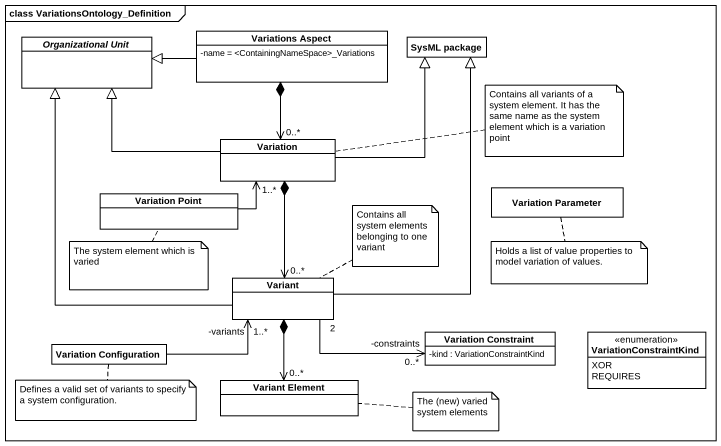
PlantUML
@startuml
mainframe class VariationsOntology_Definition
hide circle
hide empty members
skinparam classAttributeIconSize 0
class "Variations Aspect" as Variations_Aspect {
  -name = <ContainingNameSpace>_Variations
}
abstract class "Organizational Unit" as Organizational_Unit
class "SysML package" as SysML_package
class Variation
class "Variation Parameter" as Variation_Parameter
class "Variation Point" as Variation_Point
class Variant
class "Variation Configuration" as Variation_Configuration
class "Variation Constraint" as Variation_Constraint {
  -kind : VariationConstraintKind
}
enum VariationConstraintKind {
  XOR
  REQUIRES
}
class "Variant Element" as Variant_Element
Variations_Aspect -left-|> Organizational_Unit
Variations_Aspect *--> "0..*" Variation
Variation -left-|> Organizational_Unit
Variation -up-|> SysML_package
Variation "1..*" <-left- Variation_Point
Variation *--> "0..*" Variant
Variant -up-|> Organizational_Unit
Variant -up-|> SysML_package
Variant "2" -right-> "-constraints\n0..*" Variation_Constraint
Variant *--> "0..*" Variant_Element
Variation_Configuration -right-> "-variants\n1..*" Variant
note right of Variation : Contains all variants of a system element. It has the same name as the system element which is a variation point
note right of Variant : Contains all system elements belonging to one variant
note bottom of Variation_Point : The system element which is varied
note bottom of Variation_Parameter : Holds a list of value properties to model variation of values.
note bottom of Variation_Configuration : Defines a valid set of variants to specify a system configuration.
note right of Variant_Element : The (new) varied system elements
@enduml
